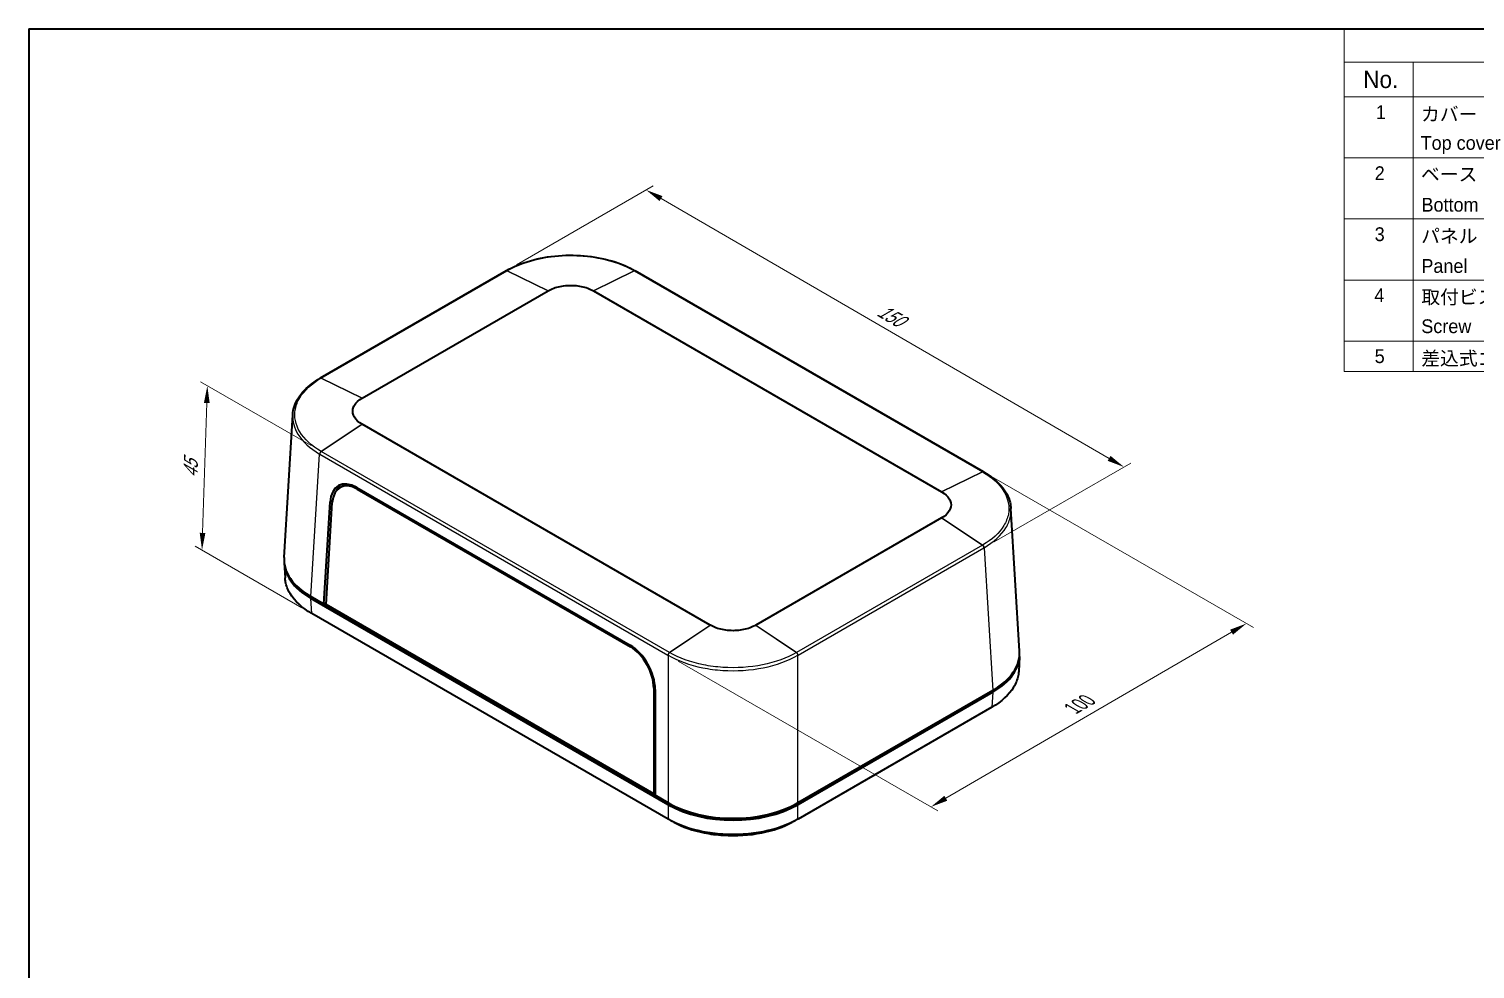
# Model space of a CAD drawing. Header units: millimetres. Extents: x 22 to 3190, y 12 to 574.
# Drawn here: x 21.7 to 336.7, y 228.7 to 433.5 of the extents above; entities that cross this region are included whole.
import ezdxf

# ---------------------------------------------------------------- set-up
doc = ezdxf.new("R2010")
doc.units = ezdxf.units.MM
doc.header["$LTSCALE"] = 1.5
doc.layers.get('Defpoints').update_dxf_attribs({"lineweight": 25})
for name, color, linetype, lineweight in [('Border (ISO)', 7, 'Continuous', 35), ('Dimension (ISO)', 7, 'Continuous', 18), ('Symbol (ISO)', 7, 'Continuous', 18), ('Visible (ISO)', 7, 'Continuous', 35), ('Visible Narrow (ISO)', 7, 'Continuous', 25)]:
    doc.layers.add(name, color=color, linetype=linetype, lineweight=lineweight)
doc.styles.add('Note Text (TK)', font='')
doc.styles.add('Note Text (TK2)', font='')
doc.styles.get('Note Text (TK)').set_extended_font_data('MS PGothic')
doc.styles.get('Note Text (TK2)').set_extended_font_data('MS PGothic')
doc.dimstyles.new('Default - Method 1b (TK)', dxfattribs={"dimscale": 1.5, "dimtxt": 2.5, "dimasz": 2.5, "dimexe": 1, "dimexo": 1.5, "dimgap": 1, "dimtad": 1, "dimtoh": 1, "dimrnd": 1e-08, "dimdsep": 46, "dimtxsty": 'Note Text (TK)', "dimcen": 0.09, "dimdle": 5, "dimclrd": 100, "dimclre": 100, "dimclrt": 7, "dimadec": 1, "dimazin": 1, "dimtfac": 1, "dimtmove": 0, "dimatfit": 3, "dimfxl": 1, "dimtolj": 1, "dimlwd": -1, "dimlwe": -1, "dimarcsym": 0})

# ---------------------------------------------------------------- blocks, each defined once
blk = doc.blocks.new('図面枠 tk図枠')
at = {"layer": 'Border (ISO)'}
for q in [(405.5, 289), (14.5, 8)]:
    blk.add_line((14.5, 289), q, dxfattribs=at)
blk = doc.blocks.new('*D6')
at = {"layer": 'Defpoints', "color": 0, "transparency": 16777216}
for p in [(229.67, 337.01), (286.95, 303.94), (160.95, 297.06)]:
    blk.add_point(p, dxfattribs=at)
at = {"layer": 'Dimension (ISO)', "color": 100, "transparency": 16777216}
for p, q in [((231.92, 335.72), (288.45, 303.08)), ((221.46, 265.87), (283.71, 302.06)), ((163.19, 295.76), (219.72, 263.13))]:
    blk.add_line(p, q, dxfattribs=at)
for points in [[(283.39, 302.6), (284.02, 301.52), (286.95, 303.94)], [(221.15, 266.41), (221.78, 265.33), (218.22, 263.99)]]:
    blk.add_solid(points, dxfattribs=at)
at = {"layer": 'Dimension (ISO)', "color": 7, "transparency": 16777216, "insert": (248.27, 284.97), "char_height": 3.75, "attachment_point": 4, "rotation": 30.1713, "style": 'Note Text (TK)'}
blk.add_mtext('\\A1;{\\Q-29.829;\\W0.818;\\H0.816x; 100}', dxfattribs=at)
blk = doc.blocks.new('*D7')
at = {"layer": 'Defpoints', "color": 0, "transparency": 16777216}
for p in [(125.69, 380.8), (260.28, 338.05), (229.78, 320.44)]:
    blk.add_point(p, dxfattribs=at)
at = {"layer": 'Dimension (ISO)', "color": 100, "transparency": 16777216}
for p, q in [((127.94, 382.1), (157.69, 399.28)), ((159.44, 396.53), (257.03, 339.93)), ((232.02, 321.73), (261.77, 338.91))]:
    blk.add_line(p, q, dxfattribs=at)
for points in [[(159.75, 397.07), (159.12, 395.99), (156.19, 398.41)], [(257.35, 340.47), (256.72, 339.39), (260.28, 338.05)]]:
    blk.add_solid(points, dxfattribs=at)
at = {"layer": 'Dimension (ISO)', "color": 7, "transparency": 16777216, "insert": (206.21, 372.9), "char_height": 3.75, "attachment_point": 4, "rotation": 329.8868, "style": 'Note Text (TK)'}
blk.add_mtext('\\A1;{\\Q29.887;\\W0.817;\\H0.816x; 150}', dxfattribs=at)
blk = doc.blocks.new('*D8')
at = {"layer": 'Defpoints', "color": 0, "transparency": 16777216}
for p in [(60.61, 355.75), (85.42, 341.43), (83.4, 306.11)]:
    blk.add_point(p, dxfattribs=at)
at = {"layer": 'Dimension (ISO)', "color": 100, "transparency": 16777216}
for p, q in [((83.21, 342.71), (59.14, 356.6)), ((59.57, 323.69), (60.49, 352.01)), ((81.19, 307.39), (57.97, 320.79))]:
    blk.add_line(p, q, dxfattribs=at)
for points in [[(59.87, 352.03), (61.12, 351.99), (60.61, 355.75)], [(58.95, 323.71), (60.19, 323.67), (59.45, 319.94)]]:
    blk.add_solid(points, dxfattribs=at)
at = {"layer": 'Dimension (ISO)', "color": 7, "transparency": 16777216, "insert": (56.9, 334.82), "char_height": 3.75, "attachment_point": 4, "rotation": 88.1333, "style": 'Note Text (TK)'}
blk.add_mtext('\\A1;{\\Q28.133;\\W0.832;\\H0.816x; 45}', dxfattribs=at)
blk = doc.blocks.new('構成内容 _ Components2')
at = {"layer": 'Symbol (ISO)'}
for p, q in [((405.5, 289), (205.5, 289)), ((205.5, 289), (205.5, 284.16)), ((405.5, 289), (405.5, 284.16)), ((405.5, 284.16), (205.5, 284.16)), ((205.5, 284.16), (205.5, 279.12)), ((215.5, 284.16), (215.5, 279.12)), ((270.5, 284.16), (270.5, 279.12)), ((290.5, 284.16), (290.5, 279.12)), ((345.5, 284.16), (345.5, 279.12)), ((405.5, 284.16), (405.5, 279.12)), ((405.5, 279.12), (205.5, 279.12)), ((205.5, 279.12), (205.5, 239.22)), ((215.5, 279.12), (215.5, 239.22)), ((270.5, 279.12), (270.5, 239.22)), ((290.5, 279.12), (290.5, 239.22)), ((345.5, 279.12), (345.5, 239.22)), ((405.5, 279.12), (405.5, 239.22)), ((405.5, 270.25), (205.5, 270.25)), ((405.5, 261.39), (205.5, 261.39)), ((405.5, 252.52), (205.5, 252.52)), ((405.5, 243.66), (205.5, 243.66)), ((405.5, 239.22), (205.5, 239.22))]:
    blk.add_line(p, q, dxfattribs=at)
at = {"layer": 'Symbol (ISO)', "color": 7, "attachment_point": 7}
for s, insert, char_height, style in [('構成内容 / Components', (286.31, 284.56), 2.5, 'Note Text (TK)'), ('No.', (208.26, 280.38), 2.5, 'Note Text (TK)'), ('名称 / Part name', (229.42, 279.79), 2.5, 'Note Text (TK)'), ('数量 / Pcs', (271.97, 279.76), 2.5, 'Note Text (TK)'), ('材質 / Material', (306.12, 279.8), 2.5, 'Note Text (TK)'), ('色・表面処理 / Color・Finish', (353.65, 279.69), 2.5, 'Note Text (TK)'), ('1', (210.1, 275.91), 2, 'Note Text (TK2)'), ('カバー', (216.65, 275.55), 2, 'Note Text (TK2)'), ('1', (280.1, 275.91), 2, 'Note Text (TK2)'), ('難燃性ABS樹脂 UL94V-0', (291.69, 275.4), 2, 'Note Text (TK2)'), ('オフホワイト / Off-white', (346.58, 275.53), 2, 'Note Text (TK2)'), ('Top cover', (216.59, 270.84), 2, 'Note Text (TK2)'), ('Flame-resistant ABS UL94V-0', (291.76, 271.27), 2, 'Note Text (TK2)'), ('ダークグレー / Dark gray', (346.64, 270.9), 2, 'Note Text (TK2)'), ('2', (209.92, 267.04), 2, 'Note Text (TK2)'), ('ベース', (216.64, 266.81), 2, 'Note Text (TK2)'), ('1', (280.1, 267.05), 2, 'Note Text (TK2)'), ('難燃性ABS樹脂 UL94V-0', (291.69, 266.53), 2, 'Note Text (TK2)'), ('オフホワイト / Off-white', (346.58, 266.66), 2, 'Note Text (TK2)'), ('ダークグレー / Dark gray', (346.64, 262.03), 2, 'Note Text (TK2)'), ('Bottom base', (216.72, 262.43), 2, 'Note Text (TK2)'), ('Flame-resistant ABS UL94V-0', (291.76, 262.4), 2, 'Note Text (TK2)'), ('3', (209.92, 258.15), 2, 'Note Text (TK2)'), ('パネル', (216.67, 257.8), 2, 'Note Text (TK2)'), ('2', (279.92, 258.18), 2, 'Note Text (TK2)'), ('難燃性ABS樹脂 UL94V-0', (291.69, 257.67), 2, 'Note Text (TK2)'), ('オフホワイト / Off-white', (346.58, 257.8), 2, 'Note Text (TK2)'), ('Panel', (216.7, 253.54), 2, 'Note Text (TK2)'), ('Flame-resistant ABS UL94V-0', (291.76, 253.54), 2, 'Note Text (TK2)'), ('ダークグレー / Dark gray', (346.64, 253.16), 2, 'Note Text (TK2)'), ('4', (209.87, 249.31), 2, 'Note Text (TK2)'), ('取付ビス（M2.5 x 8 ナベタッピング）', (216.69, 248.79), 2, 'Note Text (TK2)'), ('4', (279.87, 249.31), 2, 'Note Text (TK2)'), ('鉄', (291.62, 248.8), 2, 'Note Text (TK2)'), ('ニッケルメッキ', (346.65, 248.91), 2, 'Note Text (TK2)'), ('Screw（M2.5 - 8 Pan head self tapping）', (216.69, 244.21), 2, 'Note Text (TK2)'), ('Steel', (291.69, 244.66), 2, 'Note Text (TK2)'), ('Nickel plated', (346.73, 244.29), 2, 'Note Text (TK2)'), ('5', (209.92, 240.43), 2, 'Note Text (TK2)'), ('差込式ゴム足 / Rubber feet', (216.69, 239.92), 2, 'Note Text (TK2)'), ('4', (279.87, 240.45), 2, 'Note Text (TK2)'), ('エラストマ UL94HB / Elastomer UL94HB', (291.68, 240.08), 2, 'Note Text (TK2)'), ('ダークグレー / Dark gray', (346.64, 239.77), 2, 'Note Text (TK2)')]:
    blk.add_mtext(s, dxfattribs=dict(at, insert=insert, char_height=char_height, style=style))

msp = doc.modelspace()

# ---------------------------------------------------------------- linework, layer by layer
at = {"layer": 'Visible (ISO)'}
for p, q in [((125.6934, 380.8035), (85.2005, 357.4249)), ((125.6981, 380.8061), (125.7174, 380.8172)), ((125.7174, 380.8172), (125.729, 380.8239)), ((153.7897, 380.8239), (153.8012, 380.8172)), ((153.8012, 380.8172), (153.8205, 380.8061)), ((229.6735, 337.0125), (153.8252, 380.8035)), ((94.3253, 353.0632), (134.8182, 376.4418)), ((144.7004, 376.4418), (220.5487, 332.6508)), ((85.1646, 357.4041), (85.1762, 357.4108)), ((85.1762, 357.4108), (85.2003, 357.4247)), ((77.3379, 318.3613), (79.2176, 349.438)), ((170.1735, 303.5667), (94.3253, 347.3577)), ((89.472, 333.543), (90.3686, 334.076)), ((229.6736, 337.0123), (229.6977, 336.9984)), ((229.6977, 336.9984), (229.7093, 336.9917)), ((93.1982, 333.5914), (152.6936, 299.2417)), ((93.2837, 333.2217), (152.7603, 298.8828)), ((86.0192, 308.1609), (87.3539, 330.4372)), ((86.4955, 308.0537), (87.8381, 330.2891)), ((237.536, 297.9489), (235.6564, 329.0256)), ((220.5487, 326.9452), (180.0558, 303.5667)), ((77.3379, 317.1481), (77.5355, 313.881)), ((86.0192, 308.1609), (83.1822, 309.7988)), ((160.9811, 264.4733), (83.1822, 309.3906)), ((83.4044, 306.1098), (83.3797, 306.1241)), ((160.9564, 261.3351), (83.4044, 306.1098)), ((86.5194, 308.4497), (86.0192, 308.1609)), ((158.1441, 266.5195), (86.0192, 308.1609)), ((86.3727, 308.365), (86.5095, 308.286)), ((157.8485, 266.858), (86.4955, 308.0537)), ((237.536, 296.7357), (237.3384, 293.4686)), ((172.5703, 294.4116), (172.5703, 294.4133)), ((177.6548, 293.7558), (177.6548, 293.7573)), ((157.8507, 289.8673), (157.8485, 266.858)), ((158.1563, 289.5593), (158.1441, 266.5195)), ((231.6918, 289.3864), (189.2482, 264.8816)), ((231.6918, 288.9782), (189.2482, 264.4733)), ((231.4696, 285.6974), (189.2728, 261.3351)), ((231.4942, 285.7117), (231.4696, 285.6974)), ((158.1443, 267.0028), (157.8485, 266.858)), ((158.0739, 266.9683), (158.1443, 266.9277)), ((160.9811, 264.8816), (158.1441, 266.5195)), ((161.3261, 264.6824), (160.9811, 264.8816)), ((189.2482, 264.8816), (188.9032, 264.6824)), ((160.9811, 261.3209), (160.9564, 261.3351)), ((189.2728, 261.3351), (189.2482, 261.3209))]:
    msp.add_line(p, q, dxfattribs=at)
for centre, major_axis, ratio, start_param, end_param in [((85.4505, 356.9919), (-0.25, 0.433), 0.57735027, 0, 0.00082673), ((93.0007, 326.9454), (-3.7822, 7.0523), 0.59713441, 5.51650237, 7.05302641), ((93.0997, 327.0325), (-3.5269, 6.5675), 0.5971478, 5.51586042, 7.05188816), ((93.9558, 327.4968), (3.7822, -7.0523), 0.59713441, 3.2759336, 3.58417132), ((94.0184, 327.5259), (-3.5484, 6.6075), 0.5971478, 6.16316676, 6.30918506), ((229.4235, 336.5795), (0.25, 0.433), 0.57735027, 6.28235857, 6.28318531), ((97.3501, 317.9588), (-20.0244, 0), 0.5766475, 6.24832118, 7.06797448), ((97.3501, 317.5506), (-20.0244, 0), 0.5766475, 6.26550672, 7.06797448), ((152.496, 292.5957), (-3.7822, 7.0523), 0.59713441, 3.97997833, 5.51650237), ((152.5763, 292.6936), (3.5269, -6.5675), 0.5971478, 0.83824004, 2.37426777), ((217.5238, 297.5464), (20.0244, 0), 0.5766475, 5.49839613, 6.31804944), ((217.5238, 297.1382), (20.0244, 0), 0.5766475, 5.49839613, 6.3008639), ((175.1146, 273.0615), (20, 0), 0.5780539, 3.9275998, 5.49717816), ((175.1146, 272.6433), (-19.5, 0), 0.57735027, 0.78539816, 2.35619449), ((175.1146, 272.6532), (-20, 0), 0.5780539, 0.78600715, 2.3555855)]:
    msp.add_ellipse(centre, major_axis=major_axis, ratio=ratio, start_param=start_param, end_param=end_param, dxfattribs=at)
for points, knots in [([(125.729, 380.8239), (127.2556, 381.7053), (129.0481, 382.4464), (132.8886, 383.5476), (134.9882, 383.9177), (139.2026, 384.2461), (141.3698, 384.2151), (145.5346, 383.7584), (147.5823, 383.3259), (151.0219, 382.212), (152.4996, 381.5687), (153.7897, 380.8239)], [0, 0, 0, 0, 0.64213641, 0.64213641, 1.28341917, 1.28341917, 1.91769764, 1.91769764, 2.55475168, 2.55475168, 3.09735386, 3.09735386, 3.09735386, 3.09735386]), ([(134.8182, 376.4418), (134.8196, 376.4426), (134.8211, 376.4434), (134.8239, 376.4451), (134.8254, 376.4459), (134.8268, 376.4468)], [0, 0, 0, 0, 0.00061036117, 0.00061036117, 0.00122072233, 0.00122072233, 0.00122072233, 0.00122072233]), ([(134.8268, 376.4468), (135.5676, 376.873), (137.382, 377.5291), (140.034, 377.7005), (142.5904, 377.3639), (143.951, 376.873), (144.6918, 376.4468)], [-0.7830483, -0.7830483, -0.7830483, -0.7830483, -0.33559213, 0.11186404, 0.33559213, 0.7830483, 0.7830483, 0.7830483, 0.7830483]), ([(144.6918, 376.4468), (144.6932, 376.4459), (144.6947, 376.4451), (144.6976, 376.4434), (144.699, 376.4426), (144.7004, 376.4418)], [0, 0, 0, 0, 0.00061036116, 0.00061036116, 0.00122072231, 0.00122072231, 0.00122072231, 0.00122072231]), ([(79.2193, 349.4429), (79.2936, 350.6903), (79.7163, 351.9468), (81.1604, 354.2469), (82.1852, 355.3225), (83.9729, 356.6687), (84.5494, 357.0489), (85.1646, 357.4041)], [0, 0, 0, 0, 0.61955164, 0.61955164, 1.23067166, 1.23067166, 1.48944379, 1.48944379, 1.48944379, 1.48944379]), ([(94.3166, 347.3627), (93.5784, 347.7904), (92.4419, 348.8379), (92.1452, 350.369), (92.7281, 351.8449), (93.5784, 352.6305), (94.3166, 353.0582)], [-0.7830483, -0.7830483, -0.7830483, -0.7830483, -0.33559213, 0.11186404, 0.33559213, 0.7830483, 0.7830483, 0.7830483, 0.7830483]), ([(94.3166, 353.0582), (94.3181, 353.059), (94.3195, 353.0599), (94.3224, 353.0615), (94.3238, 353.0624), (94.3253, 353.0632)], [0, 0, 0, 0, 0.00061036115, 0.00061036115, 0.00122072229, 0.00122072229, 0.00122072229, 0.00122072229]), ([(94.3253, 347.3577), (94.3238, 347.3585), (94.3224, 347.3593), (94.3195, 347.361), (94.3181, 347.3618), (94.3166, 347.3627)], [0, 0, 0, 0, 0.00061036116, 0.00061036116, 0.00122072231, 0.00122072231, 0.00122072231, 0.00122072231]), ([(229.7093, 336.9917), (231.2299, 336.1138), (232.5237, 335.0758), (234.4792, 332.8151), (235.156, 331.5562), (235.566, 329.8583), (235.6294, 329.4356), (235.6546, 329.0129)], [0, 0, 0, 0, 0.63961879, 0.63961879, 1.28197696, 1.28197696, 1.49200071, 1.49200071, 1.49200071, 1.49200071]), ([(220.5487, 332.6508), (220.5501, 332.6499), (220.5516, 332.6491), (220.5544, 332.6475), (220.5559, 332.6466), (220.5573, 332.6458)], [0, 0, 0, 0, 0.00061036116, 0.00061036116, 0.00122072232, 0.00122072232, 0.00122072232, 0.00122072232]), ([(220.5573, 332.6458), (221.2956, 332.2181), (222.1458, 331.4325), (222.7288, 329.9566), (222.432, 328.4255), (221.2956, 327.378), (220.5573, 326.9502)], [-0.7830483, -0.7830483, -0.7830483, -0.7830483, -0.33559213, -0.11186404, 0.33559213, 0.7830483, 0.7830483, 0.7830483, 0.7830483]), ([(220.5573, 326.9502), (220.5559, 326.9494), (220.5544, 326.9486), (220.5516, 326.9469), (220.5501, 326.9461), (220.5487, 326.9452)], [0, 0, 0, 0, 0.00061036116, 0.00061036116, 0.00122072232, 0.00122072232, 0.00122072232, 0.00122072232]), ([(83.3797, 306.1241), (81.2654, 307.3446), (78.8228, 309.5926), (77.7006, 312.4255), (77.5547, 313.5839), (77.5372, 313.8811)], [-0.7830483, -0.7830483, -0.7830483, -0.7830483, -0.335592129, -0.111864043, -0.034782495, -0.034782495, -0.034782495, -0.034782495]), ([(170.1822, 303.5617), (170.1807, 303.5625), (170.1793, 303.5633), (170.1764, 303.565), (170.175, 303.5658), (170.1735, 303.5667)], [0, 0, 0, 0, 0.00061036116, 0.00061036116, 0.00122072231, 0.00122072231, 0.00122072231, 0.00122072231]), ([(180.0471, 303.5617), (179.3063, 303.1354), (177.9457, 302.6446), (175.3894, 302.308), (172.7374, 302.4793), (170.923, 303.1354), (170.1822, 303.5617)], [-0.7830483, -0.7830483, -0.7830483, -0.7830483, -0.33559213, -0.11186404, 0.33559213, 0.7830483, 0.7830483, 0.7830483, 0.7830483]), ([(180.0558, 303.5667), (180.0543, 303.5658), (180.0529, 303.565), (180.05, 303.5633), (180.0486, 303.5625), (180.0471, 303.5617)], [0, 0, 0, 0, 0.00061036114, 0.00061036114, 0.0012207223, 0.0012207223, 0.0012207223, 0.0012207223]), ([(237.3367, 293.4687), (237.3192, 293.1715), (237.1733, 292.0131), (236.0511, 289.1802), (233.6085, 286.9322), (231.4942, 285.7117)], [0.034782495, 0.034782495, 0.034782495, 0.034782495, 0.111864043, 0.335592129, 0.7830483, 0.7830483, 0.7830483, 0.7830483]), ([(189.2482, 261.3209), (187.1339, 260.1001), (181.9411, 258.2146), (174.3252, 257.7208), (166.9895, 258.6896), (163.0954, 260.1001), (160.9811, 261.3209)], [-0.7830483, -0.7830483, -0.7830483, -0.7830483, -0.33559213, 0.11186404, 0.33559213, 0.7830483, 0.7830483, 0.7830483, 0.7830483]), ([(162.1937, 260.6606), (164.1088, 259.6348), (167.6332, 258.41), (174.3668, 257.5232), (181.3549, 257.9749), (186.1189, 259.634), (188.0337, 260.6595)], [-0.74787062, -0.74787062, -0.74787062, -0.74787062, -0.33559213, -0.11186404, 0.33559213, 0.74773178, 0.74773178, 0.74773178, 0.74773178])]:
    msp.add_open_spline(points, degree=3, knots=knots, dxfattribs=at)
for points in [[(79.2193, 349.4429), (79.2192, 349.4413), (79.2191, 349.4397), (79.219, 349.4381)], [(174.5127, 294.3217), (174.5127, 294.3219), (174.5127, 294.3222), (174.5127, 294.3225)], [(174.5169, 293.6675), (174.5169, 293.6677), (174.5169, 293.668), (174.5169, 293.6683)], [(175.7124, 293.6688), (175.7124, 293.6684), (175.7124, 293.6679), (175.7124, 293.6675)], [(162.1937, 260.6606), (161.9956, 260.7666), (161.7975, 260.8727), (161.5994, 260.9788)], [(188.6385, 260.9834), (188.4368, 260.8754), (188.2352, 260.7674), (188.0337, 260.6595)]]:
    msp.add_open_spline(points, degree=3, dxfattribs=at)
at = {"layer": 'Visible Narrow (ISO)'}
for p, q in [((85.4235, 357.4146), (125.9164, 380.7932)), ((125.9164, 380.7932), (125.9405, 380.8071)), ((134.8182, 376.4418), (125.9164, 380.7932)), ((125.9405, 380.8071), (125.9521, 380.8138)), ((125.9405, 380.8071), (134.8268, 376.4468)), ((144.6918, 376.4468), (153.5781, 380.8071)), ((153.6022, 380.7932), (144.7004, 376.4418)), ((153.5665, 380.8138), (153.5781, 380.8071)), ((153.5781, 380.8071), (153.6022, 380.7932)), ((153.6022, 380.7932), (229.4505, 337.0021)), ((85.3878, 357.3939), (85.3993, 357.4006)), ((85.3993, 357.4006), (85.4235, 357.4146)), ((94.3166, 353.0582), (85.3993, 357.4006)), ((85.4235, 357.4146), (94.3253, 353.0632)), ((85.3993, 341.4441), (94.3166, 347.3627)), ((94.3253, 347.3577), (85.4235, 341.4301)), ((83.1822, 309.7988), (85.0615, 340.8695)), ((85.0615, 340.8695), (85.073, 340.8629)), ((85.073, 340.8629), (85.0972, 340.8489)), ((85.0972, 340.8489), (160.9454, 297.0579)), ((85.3993, 341.4441), (85.3878, 341.4507)), ((85.4235, 341.4301), (85.3993, 341.4441)), ((161.2717, 297.6391), (85.4235, 341.4301)), ((220.5487, 332.6508), (229.4505, 337.0021)), ((229.4746, 336.9882), (220.5573, 332.6458)), ((229.4505, 337.0021), (229.4746, 336.9882)), ((229.4746, 336.9882), (229.4862, 336.9815)), ((93.5611, 333.3818), (93.2837, 333.2217)), ((87.3539, 330.4372), (87.8812, 330.7416)), ((229.4505, 321.0177), (220.5487, 326.9452)), ((220.5573, 326.9502), (229.4746, 321.0316)), ((229.4505, 321.0177), (188.9576, 297.6391)), ((189.2839, 297.0579), (229.7768, 320.4365)), ((229.4746, 321.0316), (229.4505, 321.0177)), ((229.4862, 321.0383), (229.4746, 321.0316)), ((229.7768, 320.4365), (229.8009, 320.4505)), ((229.8009, 320.4505), (229.8125, 320.4571)), ((229.8125, 320.4571), (231.6918, 289.3864)), ((83.3797, 306.1241), (83.1822, 309.3906)), ((161.2717, 297.6391), (170.1735, 303.5667)), ((170.1822, 303.5617), (161.2959, 297.6252)), ((188.9334, 297.6252), (180.0471, 303.5617)), ((180.0558, 303.5667), (188.9576, 297.6391)), ((153.0275, 299.0371), (152.7603, 298.8828)), ((160.9454, 297.0579), (160.9696, 297.044)), ((160.9696, 297.044), (160.9811, 297.0373)), ((160.9811, 297.0373), (160.9811, 264.8816)), ((161.2959, 297.6252), (161.2717, 297.6391)), ((161.3074, 297.6185), (161.2959, 297.6252)), ((188.9334, 297.6252), (188.9219, 297.6185)), ((188.9576, 297.6391), (188.9334, 297.6252)), ((189.2482, 297.0373), (189.2597, 297.044)), ((189.2482, 264.8816), (189.2482, 297.0373)), ((189.2597, 297.044), (189.2839, 297.0579)), ((158.1441, 290.0142), (157.8507, 289.8673)), ((231.6918, 288.9782), (231.4942, 285.7117)), ((161.3261, 264.6872), (161.3261, 264.6824)), ((188.9032, 264.6824), (188.9032, 264.6872)), ((160.9811, 264.4733), (160.9811, 261.3209)), ((189.2482, 261.3209), (189.2482, 264.4733))]:
    msp.add_line(p, q, dxfattribs=at)
for centre, major_axis, ratio, start_param, end_param in [((125.9434, 380.3705), (-0.25, 0.433), 0.57735027, 5.57430783, 6.28318531), ((125.9676, 380.3844), (-0.25, 0.433), 0.57731538, 5.57427961, 6.28401101), ((125.9791, 380.3911), (-0.25, 0.433), 0.57735384, 5.57431045, 6.28401214), ((153.5395, 380.3911), (0.25, 0.433), 0.57735384, 6.28235847, 6.99206017), ((153.5511, 380.3844), (0.25, 0.433), 0.57731538, 6.2823596, 6.992091), ((153.5752, 380.3705), (0.25, 0.433), 0.57735027, 0, 0.70887748), ((85.4148, 356.9713), (-0.25, 0.433), 0.57734669, 5.57430467, 6.28401114), ((85.4264, 356.978), (-0.25, 0.433), 0.57738516, 5.57433596, 6.28401307), ((85.4505, 356.9919), (-0.25, 0.433), 0.57735027, 5.57430783, 6.28318531), ((85.4148, 341.0593), (0.25, 0.433), 0.5773536, 0.86191548, 2.32128481), ((85.4264, 341.0526), (-0.25, -0.433), 0.57731773, 4.00354167, 5.46291077), ((85.4505, 341.0387), (0.25, 0.433), 0.57735027, 0.86191885, 2.32128791), ((229.4235, 336.5795), (0.25, 0.433), 0.57735027, 0, 0.70887748), ((229.4476, 336.5655), (0.25, 0.433), 0.57738516, 6.28235755, 6.99203465), ((229.4592, 336.5589), (0.25, 0.433), 0.57734669, 6.28235947, 6.99206594), ((229.4235, 320.6263), (-0.25, 0.433), 0.57735027, 3.9618974, 5.42126646), ((229.4476, 320.6402), (-0.25, 0.433), 0.57731773, 3.96186719, 5.42123629), ((229.4592, 320.6469), (0.25, -0.433), 0.5773536, 0.82030785, 2.27967717), ((161.2988, 297.2477), (0.25, 0.433), 0.57735027, 0.86191885, 2.32128791), ((161.3229, 297.2337), (0.25, 0.433), 0.5773828, 0.86188859, 2.32125769), ((161.3345, 297.2271), (-0.25, -0.433), 0.57734693, 4.00351433, 5.46288366), ((188.8948, 297.2271), (-0.25, 0.433), 0.57734693, 3.96189431, 5.42126363), ((188.9064, 297.2337), (0.25, -0.433), 0.5773828, 0.82033496, 2.27970406), ((188.9305, 297.2477), (-0.25, 0.433), 0.57735027, 3.9618974, 5.42126646)]:
    msp.add_ellipse(centre, major_axis=major_axis, ratio=ratio, start_param=start_param, end_param=end_param, dxfattribs=at)
for points, knots in [([(125.9521, 380.8138), (128.0177, 382.0063), (133.0902, 383.8481), (140.5304, 384.3304), (147.6967, 383.3842), (151.5009, 382.0063), (153.5665, 380.8138)], [-3.06124287, -3.06124287, -3.06124287, -3.06124287, -2.18660205, -1.31196123, -0.87464082, 0, 0, 0, 0]), ([(85.3878, 341.4507), (83.3222, 342.6433), (80.1322, 345.572), (79.2969, 349.8676), (80.9357, 354.005), (83.3222, 356.2014), (85.3878, 357.3939)], [-3.06124287, -3.06124287, -3.06124287, -3.06124287, -2.18660205, -1.31196123, -0.87464082, 0, 0, 0, 0]), ([(79.219, 349.4381), (79.1349, 348.0099), (79.9631, 344.8351), (82.9472, 342.0924), (85.0615, 340.8695)], [1.46259227, 1.46259227, 1.46259227, 1.46259227, 2.18660205, 3.06124287, 3.06124287, 3.06124287, 3.06124287]), ([(229.4862, 336.9815), (231.5518, 335.7889), (234.7418, 332.8604), (235.577, 328.5648), (233.9383, 324.4273), (231.5518, 322.2309), (229.4862, 321.0383)], [-3.06124287, -3.06124287, -3.06124287, -3.06124287, -2.18660205, -1.31196123, -0.87464082, 0, 0, 0, 0]), ([(229.8125, 320.4571), (231.9268, 321.68), (234.3696, 323.9307), (235.5943, 327.0242), (235.6881, 328.4517), (235.6546, 329.0129)], [0, 0, 0, 0, 0.87464082, 1.31196123, 1.59643367, 1.59643367, 1.59643367, 1.59643367]), ([(160.9811, 297.0373), (163.0955, 295.8187), (166.9896, 294.4109), (174.3253, 293.4441), (181.9414, 293.9369), (187.1338, 295.8187), (189.2482, 297.0373)], [0, 0, 0, 0, 0.87464082, 1.31196123, 2.18660205, 3.06124287, 3.06124287, 3.06124287, 3.06124287]), ([(188.9219, 297.6185), (186.8563, 296.4259), (181.7837, 294.5842), (174.3435, 294.102), (167.1772, 295.0481), (163.373, 296.4259), (161.3074, 297.6185)], [-3.06124287, -3.06124287, -3.06124287, -3.06124287, -2.18660205, -1.31196123, -0.87464082, 0, 0, 0, 0])]:
    msp.add_open_spline(points, degree=3, knots=knots, dxfattribs=at)
for points in [[(82.7108, 342.5053), (82.7108, 342.5059), (82.7108, 342.5065), (82.7109, 342.507)], [(82.7617, 343.335), (82.7617, 343.335), (82.7617, 343.335), (82.7617, 343.335)], [(232.186, 322.9911), (232.186, 322.9911), (232.186, 322.991), (232.186, 322.9909)], [(232.2367, 322.1582), (232.2367, 322.1573), (232.2368, 322.1563), (232.2368, 322.1554)], [(174.3085, 294.3268), (174.3085, 294.3265), (174.3085, 294.3261), (174.3085, 294.3258)], [(174.3124, 293.6723), (174.3124, 293.6721), (174.3124, 293.6718), (174.3124, 293.6716)], [(175.9169, 293.6717), (175.9169, 293.6721), (175.9169, 293.6726), (175.9169, 293.673)]]:
    msp.add_open_spline(points, degree=3, dxfattribs=at)

# ---------------------------------------------------------------- block references
at = {"xscale": 1.5, "yscale": 1.5, "zscale": 1.5}
msp.add_blockref('図面枠 tk図枠', (0, 0), dxfattribs=at)
at = {"layer": 'Symbol (ISO)', "xscale": 1.5, "yscale": 1.5, "zscale": 1.5}
msp.add_blockref('構成内容 _ Components2', (0, 0), dxfattribs=at)

# ---------------------------------------------------------------- dimensions: what is measured, and where the dimension line sits
at = {"layer": 'Dimension (ISO)', "color": 100, "true_color": 0x00ff3f}
for base, p1, p2, angle, text, override, picture, middle in [((260.2759, 338.0452), (125.6934, 380.8035), (229.7768, 320.4365), 149.886829, '{\\Q29.887;\\W0.817;\\H0.816x; 150}', {"dimtoh": 0, "dimdec": 2, "dimlfac": 1.223349, "dimtp": 0, "dimtm": 0, "dimtdec": 2, "dimtofl": 0, "dimatfit": 1}, '*D7', (208.2343, 368.2287)), ((60.6147, 355.7535), (83.4044, 306.1098), (85.4235, 341.4301), 268.133301, '{\\Q28.133;\\W0.832;\\H0.816x; 45}', {"dimtoh": 0, "dimdec": 2, "dimlfac": 1.217708, "dimtp": 0, "dimtm": 0, "dimtdec": 2, "dimtofl": 0, "dimatfit": 1}, '*D8', (60.0311, 337.8474)), ((286.9491, 303.9444), (160.9454, 297.0579), (229.6735, 337.0125), 210.171288, '{\\Q-29.829;\\W0.818;\\H0.816x; 100}', {"dimtoh": 0, "dimdec": 2, "dimlfac": 1.222633, "dimtp": 0, "dimtm": 0, "dimtdec": 2, "dimtofl": 0, "dimatfit": 1}, '*D6', (252.5851, 283.9671))]:
    dim = msp.add_linear_dim(base=base, p1=p1, p2=p2, angle=angle, text=text, dimstyle='Default - Method 1b (TK)', override=override, dxfattribs=at)
    dim.commit()
    dim.dimension.update_dxf_attribs({"geometry": picture, "text_midpoint": middle, "dimtype": 160})

doc.saveas('drawing.dxf')
